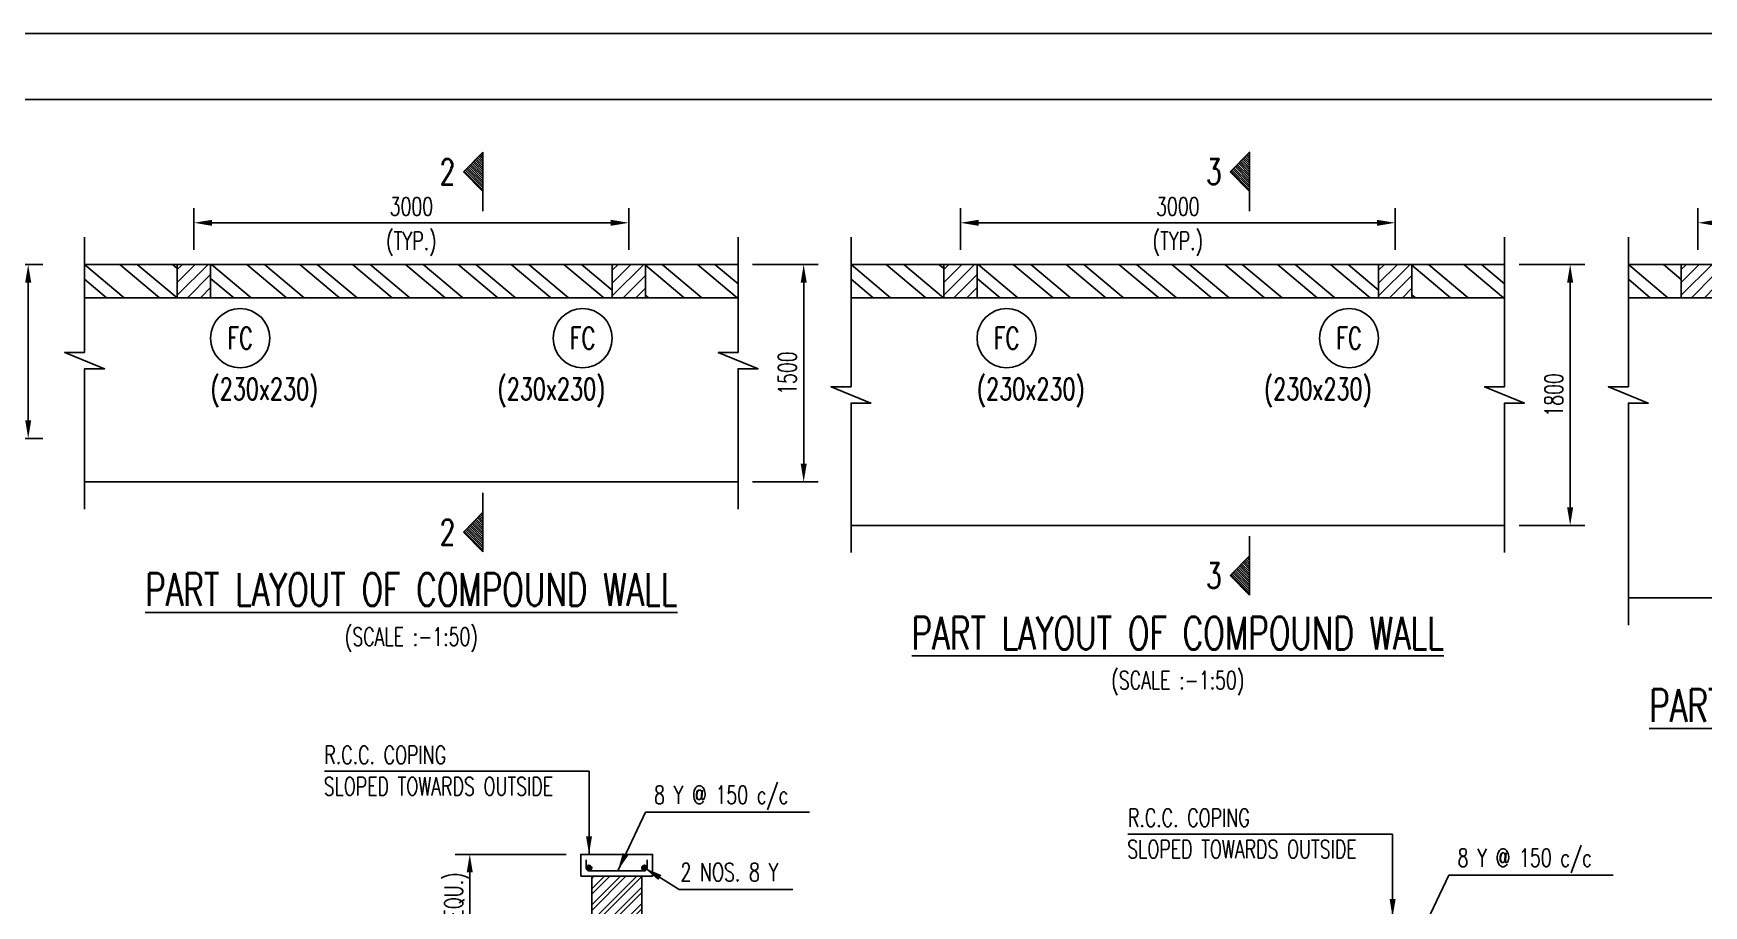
# Model space of a CAD drawing. Header units: millimetres. Extents: x 2843046 to 3042813, y -234641 to -168101.
# Drawn here: x 2955540 to 2978583, y -180687 to -168658 of the extents above; entities that cross this region are included whole.
import ezdxf
from ezdxf.enums import TextEntityAlignment as Align

# ---------------------------------------------------------------- set-up
doc = ezdxf.new("R2010")
doc.units = ezdxf.units.MM
doc.header["$MEASUREMENT"] = 0
doc.header["$PDMODE"] = 34
doc.header["$PDSIZE"] = -5
for name, color, linetype in [('S-BRECK LINE', 8, 'Continuous'), ('S-COLUMN', 1, 'Continuous'), ('S-COLUMN CIRCLE', 9, 'Continuous'), ('S-COLUMN HATCH', 8, 'Continuous'), ('S-COLUMN NO', 2, 'Continuous'), ('S-COLUMN SIZES', 2, 'Continuous'), ('S-CONCRET LINE', 4, 'Continuous'), ('S-DIM-1', 5, 'Continuous'), ('S-HATCH', 253, 'Continuous'), ('S-REINFORCEMENT', 6, 'Continuous'), ('S-SECTION MARK', 1, 'Continuous'), ('S-TEXT', 2, 'Continuous'), ('S-TEXT-1', 4, 'Continuous'), ('S-TITIL', 6, 'Continuous'), ('s_TITILE', 9, 'Continuous')]:
    doc.layers.add(name, color=color, linetype=linetype)
doc.styles.add('ROMANS', font='simplex.shx', dxfattribs={"width": 0.7})
doc.dimstyles.new('dim33.33', dxfattribs={"dimtxt": 250, "dimasz": 250, "dimexe": 200, "dimexo": 200, "dimgap": 100, "dimtad": 1, "dimdec": 0, "dimlfac": 0.333331, "dimzin": 0, "dimdsep": 46, "dimtxsty": 'ROMANS', "dimcen": 0, "dimclrd": 5, "dimclre": 5, "dimclrt": 4, "dimadec": 0, "dimazin": 0, "dimtfac": 1, "dimtdec": 0, "dimtix": 1, "dimtofl": 0, "dimtmove": 2, "dimatfit": 3, "dimfxl": 0, "dimtolj": 1, "dimtzin": 0, "dimlwd": -1, "dimlwe": -1, "dimarcsym": 0})
doc.dimstyles.new('dim50', dxfattribs={"dimtxt": 250, "dimasz": 250, "dimexe": 200, "dimexo": 200, "dimgap": 100, "dimtad": 1, "dimdec": 0, "dimlfac": 0.5, "dimzin": 0, "dimdsep": 46, "dimtxsty": 'ROMANS', "dimcen": 0, "dimclrd": 5, "dimclre": 5, "dimclrt": 4, "dimadec": 0, "dimazin": 0, "dimtfac": 1, "dimtdec": 0, "dimtix": 1, "dimtofl": 0, "dimtmove": 2, "dimatfit": 3, "dimfxl": 0, "dimtolj": 1, "dimtzin": 0, "dimlwd": -1, "dimlwe": -1, "dimarcsym": 0})
pattern_1 = [(45, (-15359260.27, 1230740.37), (-88.38834765, 88.38834765), [])]
pattern_2 = [(45, (-15348686.04, 1230740.37), (-88.38834765, 88.38834765), [])]

# ---------------------------------------------------------------- blocks, each defined once
blk = doc.blocks.new('zw$155A')
at = {"layer": 's_TITILE', "color": 7}
blk.add_lwpolyline([(0, 0), (88000, 0), (88000, 58000), (0, 58000)], close=True, dxfattribs=at)
at = {"layer": 's_TITILE', "color": 1}
blk.add_lwpolyline([(1300, 800), (78500, 800), (78500, 57200), (1300, 57200)], close=True, dxfattribs=at)
blk = doc.blocks.new('*D334')
at = {"layer": 'Defpoints', "color": 0, "lineweight": -2}
for p in [(2954564, -171844), (2954564, -174244), (2955468, -174244)]:
    blk.add_point(p, dxfattribs=at)
at = {"layer": 'S-DIM-1', "color": 5}
for p, q in [((2954764, -171844), (2955668, -171844)), ((2955468, -172094), (2955468, -173994)), ((2954764, -174244), (2955668, -174244))]:
    blk.add_line(p, q, dxfattribs=at)
at = {"layer": 'S-DIM-1', "color": 5, "lineweight": -2}
for points in [[(2955427, -172094), (2955510, -172094), (2955468, -171844)], [(2955427, -173994), (2955510, -173994), (2955468, -174244)]]:
    blk.add_solid(points, dxfattribs=at)
at = {"layer": 'S-DIM-1', "color": 4, "insert": (2955243, -173044), "char_height": 250, "attachment_point": 5, "rotation": 90, "style": 'ROMANS'}
blk.add_mtext('\\A1;1200', dxfattribs=at)
blk = doc.blocks.new('*D273')
at = {"layer": 'Defpoints', "color": 0, "lineweight": -2}
for p in [(2963755, -171270), (2957755, -171844, -1), (2963755, -171844, -1)]:
    blk.add_point(p, dxfattribs=at)
at = {"layer": 'S-DIM-1', "color": 5}
for p, q in [((2957755, -171644), (2957755, -171070)), ((2963755, -171644), (2963755, -171070)), ((2958005, -171270), (2963505, -171270))]:
    blk.add_line(p, q, dxfattribs=at)
at = {"layer": 'S-DIM-1', "color": 5, "lineweight": -2}
for points in [[(2958005, -171229), (2958005, -171312), (2957755, -171270)], [(2963505, -171229), (2963505, -171312), (2963755, -171270)]]:
    blk.add_solid(points, dxfattribs=at)
at = {"layer": 'S-DIM-1', "color": 4, "char_height": 250, "attachment_point": 5, "style": 'ROMANS'}
for s, insert in [('\\A1;3000', (2960755, -171045)), ('\\A1;(TYP.)', (2960755, -171561))]:
    blk.add_mtext(s, dxfattribs=dict(at, insert=insert))
blk = doc.blocks.new('*D335')
at = {"layer": 'Defpoints', "color": 0, "lineweight": -2}
for p in [(2965263, -171844), (2965263, -174844), (2966167, -174844)]:
    blk.add_point(p, dxfattribs=at)
at = {"layer": 'S-DIM-1', "color": 5}
for p, q in [((2965463, -171844), (2966367, -171844)), ((2966167, -172094), (2966167, -174594)), ((2965463, -174844), (2966367, -174844))]:
    blk.add_line(p, q, dxfattribs=at)
at = {"layer": 'S-DIM-1', "color": 5, "lineweight": -2}
for points in [[(2966126, -172094), (2966209, -172094), (2966167, -171844)], [(2966126, -174594), (2966209, -174594), (2966167, -174844)]]:
    blk.add_solid(points, dxfattribs=at)
at = {"layer": 'S-DIM-1', "color": 4, "insert": (2965942, -173344), "char_height": 250, "attachment_point": 5, "rotation": 90, "style": 'ROMANS'}
blk.add_mtext('\\A1;1500', dxfattribs=at)
blk = doc.blocks.new('*D235')
at = {"layer": 'Defpoints', "color": 0, "lineweight": -2}
for p in [(2974329, -171270), (2968329, -171844, -1), (2974329, -171844, -1)]:
    blk.add_point(p, dxfattribs=at)
at = {"layer": 'S-DIM-1', "color": 5}
for p, q in [((2968329, -171644), (2968329, -171070)), ((2974329, -171644), (2974329, -171070)), ((2968579, -171270), (2974079, -171270))]:
    blk.add_line(p, q, dxfattribs=at)
at = {"layer": 'S-DIM-1', "color": 5, "lineweight": -2}
for points in [[(2968579, -171229), (2968579, -171312), (2968329, -171270)], [(2974079, -171229), (2974079, -171312), (2974329, -171270)]]:
    blk.add_solid(points, dxfattribs=at)
at = {"layer": 'S-DIM-1', "color": 4, "char_height": 250, "attachment_point": 5, "style": 'ROMANS'}
for s, insert in [('\\A1;3000', (2971329, -171045)), ('\\A1;(TYP.)', (2971329, -171561))]:
    blk.add_mtext(s, dxfattribs=dict(at, insert=insert))
blk = doc.blocks.new('*D331')
at = {"layer": 'Defpoints', "color": 0, "lineweight": -2}
for p in [(2975837, -171844), (2975837, -175444), (2976742, -175444)]:
    blk.add_point(p, dxfattribs=at)
at = {"layer": 'S-DIM-1', "color": 5}
for p, q in [((2976037, -171844), (2976942, -171844)), ((2976742, -172094), (2976742, -175194)), ((2976037, -175444), (2976942, -175444))]:
    blk.add_line(p, q, dxfattribs=at)
at = {"layer": 'S-DIM-1', "color": 5, "lineweight": -2}
for points in [[(2976700, -172094), (2976783, -172094), (2976742, -171844)], [(2976700, -175194), (2976783, -175194), (2976742, -175444)]]:
    blk.add_solid(points, dxfattribs=at)
at = {"layer": 'S-DIM-1', "color": 4, "insert": (2976517, -173644), "char_height": 250, "attachment_point": 5, "rotation": 90, "style": 'ROMANS'}
blk.add_mtext('\\A1;1800', dxfattribs=at)
blk = doc.blocks.new('*D204')
at = {"layer": 'Defpoints', "color": 0, "lineweight": -2}
for p in [(2984505, -171270), (2978505, -171844, -1), (2984505, -171844, -1)]:
    blk.add_point(p, dxfattribs=at)
at = {"layer": 'S-DIM-1', "color": 5}
for p, q in [((2978505, -171644), (2978505, -171070)), ((2984505, -171644), (2984505, -171070)), ((2978755, -171270), (2984255, -171270))]:
    blk.add_line(p, q, dxfattribs=at)
at = {"layer": 'S-DIM-1', "color": 5, "lineweight": -2}
for points in [[(2978755, -171229), (2978755, -171312), (2978505, -171270)], [(2984255, -171229), (2984255, -171312), (2984505, -171270)]]:
    blk.add_solid(points, dxfattribs=at)
at = {"layer": 'S-DIM-1', "color": 4, "char_height": 250, "attachment_point": 5, "style": 'ROMANS'}
for s, insert in [('\\A1;3000', (2981505, -171045)), ('\\A1;(TYP.)', (2981505, -171561))]:
    blk.add_mtext(s, dxfattribs=dict(at, insert=insert))
blk = doc.blocks.new('*D196')
at = {"layer": 'Defpoints', "color": 0, "lineweight": -2}
for p in [(2963092, -179980, 25), (2961560, -182980), (2963242, -182980, 25)]:
    blk.add_point(p, dxfattribs=at)
at = {"layer": 'S-DIM-1', "color": 5}
for p, q in [((2962892, -179980), (2961360, -179980)), ((2963042, -182980), (2961360, -182980))]:
    blk.add_line(p, q, dxfattribs=at)
at = {"layer": 'S-DIM-1', "color": 5, "lineweight": -3}
blk.add_line((2961560, -180230), (2961560, -182730), dxfattribs=at)
at = {"layer": 'S-DIM-1', "color": 5, "lineweight": -2}
for points in [[(2961518, -180230), (2961602, -180230), (2961560, -179980)], [(2961518, -182730), (2961602, -182730), (2961560, -182980)]]:
    blk.add_solid(points, dxfattribs=at)
at = {"layer": 'S-DIM-1', "color": 4, "insert": (2961547, -181544), "char_height": 250, "attachment_point": 5, "rotation": 90, "style": 'ROMANS'}
blk.add_mtext('\\A1;{(AS PER ARCH REQU.)\\P2500}', dxfattribs=at)

msp = doc.modelspace()

# ---------------------------------------------------------------- hatches: boundary and pattern name
at = {"layer": 'S-COLUMN HATCH'}
h = msp.add_hatch(dxfattribs=at)
h.set_pattern_fill('ANSI31', color=256, scale=1000, angle=360, style=0)
h.set_pattern_definition(pattern_1)
h.paths.add_polyline_path([(2957524.7, -172303.7), (2957984.7, -172303.7), (2957984.7, -171843.7), (2957524.7, -171843.7)])
h = msp.add_hatch(dxfattribs=at)
h.set_pattern_fill('ANSI31', color=256, scale=1000, angle=360, style=0)
h.set_pattern_definition(pattern_1)
h.paths.add_polyline_path([(2963984.7, -172303.7), (2963524.7, -172303.7), (2963524.7, -171843.7), (2963984.7, -171843.7)])
h = msp.add_hatch(dxfattribs=at)
h.set_pattern_fill('ANSI31', color=256, scale=1000, angle=360, style=0)
h.set_pattern_definition(pattern_2)
h.paths.add_polyline_path([(2968099, -172303.7), (2968559, -172303.7), (2968559, -171843.7), (2968099, -171843.7)])
h = msp.add_hatch(dxfattribs=at)
h.set_pattern_fill('ANSI31', color=256, scale=1000, angle=360, style=0)
h.set_pattern_definition(pattern_2)
h.paths.add_polyline_path([(2974559, -172303.7), (2974099, -172303.7), (2974099, -171843.7), (2974559, -171843.7)])
h = msp.add_hatch(dxfattribs=at)
h.set_pattern_fill('ANSI31', color=256, scale=1000, angle=360, style=0)
h.set_pattern_definition([(45, (-15338510.22, 1230740.37), (-88.38834765, 88.38834765), [])])
h.paths.add_polyline_path([(2978274.8, -172303.7), (2978734.8, -172303.7), (2978734.8, -171843.7), (2978274.8, -171843.7)])
at = {"layer": 'S-HATCH'}
h = msp.add_hatch(dxfattribs=at)
h.set_pattern_fill('ANSI32', color=256, scale=1250, angle=275, style=0)
h.set_pattern_definition([(320, (-13473733.34, 936387.57), (301.306692, 359.083333), []), (320, (-13473714.1, 936167.44), (301.306692, 359.083333), [])])
h.paths.add_polyline_path([(2957524.7, -172303.7), (2957524.7, -171843.7), (2956246.7, -171843.7), (2956246.7, -172303.7)])
h = msp.add_hatch(dxfattribs=at)
h.set_pattern_fill('ANSI32', color=256, scale=1250, angle=275, style=0)
h.set_pattern_definition([(320, (-13474896.34, 936387.57), (301.306692, 359.083333), []), (320, (-13474877.1, 936167.44), (301.306692, 359.083333), [])])
h.paths.add_polyline_path([(2957984.7, -172303.7), (2957984.7, -171843.7), (2963524.7, -171843.7), (2963524.7, -172303.7)])
h = msp.add_hatch(dxfattribs=at)
h.set_pattern_fill('ANSI32', color=256, scale=1250, angle=275, style=0)
h.set_pattern_definition([(320, (-13478890.3, 936387.57), (301.306692, 359.083333), []), (320, (-13478871.03, 936167.44), (301.306692, 359.083333), [])])
h.paths.add_polyline_path([(2963984.7, -172303.7), (2963984.7, -171843.7), (2965262.7, -171843.7), (2965262.7, -172303.7)])
h = msp.add_hatch(dxfattribs=at)
h.set_pattern_fill('ANSI32', color=256, scale=1250, angle=275, style=0)
h.set_pattern_definition([(320, (-13463159.1, 936387.57), (301.306692, 359.083333), []), (320, (-13463139.86, 936167.44), (301.306692, 359.083333), [])])
h.paths.add_polyline_path([(2968099, -172303.7), (2968099, -171843.7), (2966821, -171843.7), (2966821, -172303.7)])
h = msp.add_hatch(dxfattribs=at)
h.set_pattern_fill('ANSI32', color=256, scale=1250, angle=275, style=0)
h.set_pattern_definition([(320, (-13464322.1, 936387.57), (301.306692, 359.083333), []), (320, (-13464302.85, 936167.44), (301.306692, 359.083333), [])])
h.paths.add_polyline_path([(2968559, -172303.7), (2968559, -171843.7), (2974099, -171843.7), (2974099, -172303.7)])
h = msp.add_hatch(dxfattribs=at)
h.set_pattern_fill('ANSI32', color=256, scale=1250, angle=275, style=0)
h.set_pattern_definition([(320, (-13468316.06, 936387.57), (301.306692, 359.083333), []), (320, (-13468296.8, 936167.44), (301.306692, 359.083333), [])])
h.paths.add_polyline_path([(2974559, -172303.7), (2974559, -171843.7), (2975837, -171843.7), (2975837, -172303.7)])
h = msp.add_hatch(dxfattribs=at)
h.set_pattern_fill('ANSI32', color=256, scale=1250, angle=275, style=0)
h.set_pattern_definition([(320, (-13452435.36, 936387.57), (301.306692, 359.083333), []), (320, (-13452416.1, 936167.44), (301.306692, 359.083333), [])])
h.paths.add_polyline_path([(2978274.8, -172303.7), (2978274.8, -171843.7), (2977544.7, -171843.7), (2977544.7, -172303.7)])
h = msp.add_hatch(dxfattribs=at)
h.set_pattern_fill('ANSI32', color=256, scale=420, style=0)
h.set_pattern_definition([(45, (2855225.77, -208508.89), (-111.36932, 111.36932), []), (45, (2855300.02, -208508.89), (-111.36932, 111.36932), [])])
h.paths.add_polyline_path([(2963242.2, -182980.3), (2963932.2, -182980.3), (2963932.2, -180280.3), (2963242.2, -180280.3)])
at = {"layer": 'S-SECTION MARK'}
h = msp.add_hatch(dxfattribs=at)
h.set_pattern_fill('ANSI31', color=256, scale=172.406964, angle=270, style=0)
h.set_pattern_definition([(315, (2959903.343, -94855.377), (15.2387667, 15.2387667), [])])
h.paths.add_polyline_path([(2961475.2, -170566.5), (2961742.3, -170294.7), (2961742.3, -170838.4)])
h = msp.add_hatch(dxfattribs=at)
h.set_pattern_fill('ANSI31', color=256, scale=172.406964, angle=270, style=0)
h.set_pattern_definition([(315, (2970477.57, -94855.377), (15.2387667, 15.2387667), [])])
h.paths.add_polyline_path([(2972049.4, -170566.5), (2972316.5, -170294.7), (2972316.5, -170838.4)])
h = msp.add_hatch(dxfattribs=at)
h.set_pattern_fill('ANSI31', color=256, scale=172.406964, angle=270, style=0)
h.set_pattern_definition([(315, (2959903.343, -97751.576), (15.2387667, 15.2387667), [])])
h.paths.add_polyline_path([(2961475.2, -175534.7), (2961742.3, -175806.6), (2961742.3, -175262.9)])
h = msp.add_hatch(dxfattribs=at)
h.set_pattern_fill('ANSI31', color=256, scale=172.406964, angle=270, style=0)
h.set_pattern_definition([(315, (2970477.57, -98351.576), (15.2387667, 15.2387667), [])])
h.paths.add_polyline_path([(2972049.4, -176134.7), (2972316.5, -176406.6), (2972316.5, -175862.9)])

# ---------------------------------------------------------------- linework, layer by layer
at = {"layer": 'S-BRECK LINE'}
for points in [[(2956246.7, -175218.7), (2956246.7, -173284.2), (2956521.5, -173284.2), (2955972, -173058.6), (2956246.7, -173058.6), (2956246.7, -171468.7)], [(2965262.7, -175218.7), (2965262.7, -173284.2), (2965537.5, -173284.2), (2964988, -173058.6), (2965262.7, -173058.6), (2965262.7, -171468.7)], [(2966821, -175818.7), (2966821, -173756.5), (2967095.7, -173756.5), (2966546.2, -173530.9), (2966821, -173530.9), (2966821, -171468.7)], [(2975837, -175818.7), (2975837, -173756.5), (2976111.7, -173756.5), (2975562.2, -173530.9), (2975837, -173530.9), (2975837, -171468.7)], [(2977544.7, -176818.1), (2977544.7, -173756.5), (2977819.5, -173756.5), (2977270, -173530.9), (2977544.7, -173530.9), (2977544.7, -171468.7)]]:
    msp.add_lwpolyline(points, dxfattribs=at)
at = {"layer": 'S-COLUMN', "color": 4}
msp.add_line((2963242.2, -182980.3, 24.9), (2963242.2, -180280.3, 24.9), dxfattribs=at)
at = {"layer": 'S-COLUMN'}
for points in [[(2957524.7, -172303.7), (2957984.7, -172303.7), (2957984.7, -171843.7), (2957524.7, -171843.7)], [(2963984.7, -172303.7), (2963524.7, -172303.7), (2963524.7, -171843.7), (2963984.7, -171843.7)], [(2968099, -172303.7), (2968559, -172303.7), (2968559, -171843.7), (2968099, -171843.7)], [(2974559, -172303.7), (2974099, -172303.7), (2974099, -171843.7), (2974559, -171843.7)], [(2978274.8, -172303.7), (2978734.8, -172303.7), (2978734.8, -171843.7), (2978274.8, -171843.7)]]:
    msp.add_lwpolyline(points, close=True, dxfattribs=at)
at = {"layer": 'S-COLUMN', "color": 4, "elevation": 24.9}
msp.add_lwpolyline([(2963932.2, -180280.3), (2963932.2, -182980.3)], dxfattribs=at)
at = {"layer": 'S-COLUMN CIRCLE'}
for centre in [(2958392.3, -172861.3), (2963117.2, -172861.3), (2968966.5, -172861.3), (2973691.4, -172861.3)]:
    msp.add_circle(centre, 407.5, dxfattribs=at)
at = {"layer": 'S-CONCRET LINE'}
for p, q in [((2965262.7, -174843.7), (2956246.7, -174843.7)), ((2975837, -175443.7), (2966821, -175443.7)), ((2985464.8, -176443.1), (2977544.7, -176443.1))]:
    msp.add_line(p, q, dxfattribs=at)
for points in [[(2957524.7, -172303.7), (2957524.7, -171843.7), (2956246.7, -171843.7), (2956246.7, -172303.7)], [(2957984.7, -172303.7), (2957984.7, -171843.7), (2963524.7, -171843.7), (2963524.7, -172303.7)], [(2963984.7, -172303.7), (2963984.7, -171843.7), (2965262.7, -171843.7), (2965262.7, -172303.7)], [(2968099, -172303.7), (2968099, -171843.7), (2966821, -171843.7), (2966821, -172303.7)], [(2968559, -172303.7), (2968559, -171843.7), (2974099, -171843.7), (2974099, -172303.7)], [(2974559, -172303.7), (2974559, -171843.7), (2975837, -171843.7), (2975837, -172303.7)], [(2978274.8, -172303.7), (2978274.8, -171843.7), (2977544.7, -171843.7), (2977544.7, -172303.7)]]:
    msp.add_lwpolyline(points, close=True, dxfattribs=at)
at = {"layer": 'S-CONCRET LINE', "elevation": 24.9}
msp.add_lwpolyline([(2963092.2, -180280.3), (2963092.2, -179980.3), (2964082.2, -179980.3), (2964082.2, -180280.3)], close=True, dxfattribs=at)
at = {"layer": 'S-REINFORCEMENT', "elevation": 24.9}
msp.add_lwpolyline([(2964007.2, -180055.3), (2964007.2, -180167.8, -0.4142136), (2963969.7, -180205.3), (2963204.7, -180205.3, -0.4142136), (2963167.2, -180167.8), (2963167.2, -180055.3)], format="xyb", dxfattribs=at)
at = {"layer": 'S-REINFORCEMENT', "const_width": 37.5, "elevation": 24.9}
for points in [[(2963186, -180167.8, 1), (2963223.5, -180167.8, 1)], [(2963988.5, -180167.8, -1), (2963951, -180167.8, -1)]]:
    msp.add_lwpolyline(points, format="xyb", close=True, dxfattribs=at)
at = {"layer": 'S-REINFORCEMENT'}
for centre in [(2963204.7, -180167.8, 24.9), (2963969.7, -180167.8, 24.9)]:
    msp.add_circle(centre, 37.5, dxfattribs=at)
at = {"layer": 'S-SECTION MARK'}
for p, q in [((2961475.2, -170566.5), (2961742.3, -170294.7)), ((2961742.3, -171107.5), (2961742.3, -170294.7)), ((2961742.3, -171107.5), (2961742.3, -170294.7)), ((2972049.4, -170566.5), (2972316.5, -170294.7)), ((2972316.5, -171107.5), (2972316.5, -170294.7)), ((2972316.5, -171107.5), (2972316.5, -170294.7)), ((2961742.3, -170838.4), (2961475.2, -170566.5)), ((2972316.5, -170838.4), (2972049.4, -170566.5)), ((2961742.3, -174993.7), (2961742.3, -175806.6)), ((2961742.3, -175262.9), (2961475.2, -175534.7)), ((2961475.2, -175534.7), (2961742.3, -175806.6)), ((2972316.5, -175593.7), (2972316.5, -176406.6)), ((2972316.5, -175862.9), (2972049.4, -176134.7)), ((2972049.4, -176134.7), (2972316.5, -176406.6))]:
    msp.add_line(p, q, dxfattribs=at)

# ---------------------------------------------------------------- block references
at = {"xscale": 1.13763133499454, "yscale": 1.13763133499454, "zscale": 1.13763133499454}
msp.add_blockref('zw$155A', (2942701, -234640.9), dxfattribs=at)

# ---------------------------------------------------------------- texts
at = {"layer": 'S-COLUMN NO', "style": 'ROMANS', "width": 0.7}
for p in [(2958392.3, -172861.3), (2963117.2, -172861.3), (2968966.5, -172861.3), (2973691.4, -172861.3)]:
    msp.add_text('FC', height=300, dxfattribs=at).set_placement(p, align=Align.MIDDLE)
at = {"layer": 'S-COLUMN SIZES', "style": 'ROMANS', "width": 0.7}
for p in [(2957984.7, -173561.3), (2961944.7, -173561.3), (2968559, -173561.3), (2972519, -173561.3)]:
    msp.add_text('(230x230)', height=300, dxfattribs=at).set_placement(p, align=Align.MIDDLE_LEFT)
at = {"layer": 'S-SECTION MARK', "style": 'ROMANS', "width": 0.7}
for s, p in [('2', (2961252.4, -170565.2)), ('3', (2971826.6, -170565.2)), ('2', (2961252.4, -175536.1)), ('3', (2971826.6, -176136.1))]:
    msp.add_text(s, height=350, dxfattribs=at).set_placement(p, align=Align.MIDDLE)
at = {"layer": 'S-TEXT', "style": 'ROMANS', "width": 0.7}
for p in [(2960754.7, -176978.3), (2971329, -177578.3)]:
    msp.add_text('(SCALE :-1:50)', height=250, dxfattribs=at).set_placement(p, align=Align.MIDDLE_CENTER)
at = {"layer": 'S-TEXT-1', "style": 'ROMANS', "width": 0.7}
for s, p in [('R.C.C. COPING', (2959555, -178608.3, 24.9)), ('SLOPED TOWARDS OUTSIDE ', (2959545.3, -179041.4, 24.9)), ('8 Y @ 150 c/c', (2964102.7, -179159.6, 24.9)), ('R.C.C. COPING', (2970641.5, -179475.5, -24.9)), ('SLOPED TOWARDS OUTSIDE ', (2970631.7, -179908.7, -24.9)), ('8 Y @ 150 c/c', (2975189.2, -180026.9, -24.9)), ('2 NOS. 8 Y', (2964467.6, -180225.5, 24.9))]:
    msp.add_text(s, height=250, dxfattribs=at).set_placement(p, align=Align.MIDDLE_LEFT)
at = {"layer": 'S-TITIL', "style": 'ROMANS', "width": 0.7}
for p in [(2960754.7, -176328.3), (2971329, -176928.3), (2981504.8, -177927.7)]:
    msp.add_text('%%UPART LAYOUT OF COMPOUND WALL', height=450, dxfattribs=at).set_placement(p, align=Align.MIDDLE_CENTER)

# ---------------------------------------------------------------- dimensions: what is measured, and where the dimension line sits
at = {"layer": 'S-DIM-1'}
for base, p1, p2, picture, middle in [((2963754.7, -171270.2, 1.3), (2957754.7, -171843.7), (2963754.7, -171843.7), '*D273', (2960754.7, -171270.2, 1.3)), ((2974329, -171270.2, 1.3), (2968329, -171843.7), (2974329, -171843.7), '*D235', (2971329, -171270.2, 1.3)), ((2984504.8, -171270.2, 1.3), (2978504.8, -171843.7), (2984504.8, -171843.7), '*D204', (2981504.8, -171270.2, 1.3))]:
    dim = msp.add_linear_dim(base=base, p1=p1, p2=p2, text='<>\\X(TYP.)', dimstyle='dim50', dxfattribs=at)
    dim.commit()
    dim.dimension.update_dxf_attribs({"geometry": picture, "text_midpoint": middle})
for base, p1, p2, picture, middle in [((2955468.2, -174243.7), (2954563.6, -171843.7), (2954563.6, -174243.7), '*D334', (2955243.2, -173043.7)), ((2966167.3, -174843.7), (2965262.7, -171843.7), (2965262.7, -174843.7), '*D335', (2965942.3, -173343.7)), ((2976741.5, -175443.7), (2975837, -171843.7), (2975837, -175443.7), '*D331', (2976516.5, -173643.7))]:
    dim = msp.add_linear_dim(base=base, p1=p1, p2=p2, angle=90, dimstyle='dim50', dxfattribs=at)
    dim.commit()
    dim.dimension.update_dxf_attribs({"geometry": picture, "text_midpoint": middle})
dim = msp.add_linear_dim(base=(2961560, -182980.3, 24.9), p1=(2963092.2, -179980.3, 49.9), p2=(2963242.2, -182980.3, 49.9), angle=90, text='{(AS PER ARCH REQU.)\\P2500}', dimstyle='dim33.33', override={"dimtofl": 1, "dimtmove": 1, "dimlwd": 65533}, dxfattribs=at)
dim.commit()
dim.dimension.update_dxf_attribs({"geometry": '*D196', "text_midpoint": (2962004.4, -181544.2, 24.9), "dimtype": 160})

# ---------------------------------------------------------------- leaders
for points in [[(2963205.7, -179980.3, 24.9), (2963205.7, -178833.3, 24.9), (2959555, -178833.3, 24.9)], [(2963601.7, -180205.3), (2963982.7, -179399.6), (2966248.3, -179399.6)], [(2974292.1, -180847.6, -24.9), (2974292.1, -179700.5, -24.9), (2970641.5, -179700.5, -24.9)], [(2963969.7, -180167.8), (2964448.8, -180465.5), (2966016.2, -180465.5)], [(2974688.2, -181072.6, -49.9), (2975069.2, -180266.9, -49.9), (2977334.7, -180266.9, -49.9)]]:
    msp.add_leader(points, dimstyle='dim33.33', dxfattribs=at)

doc.saveas('drawing.dxf')
